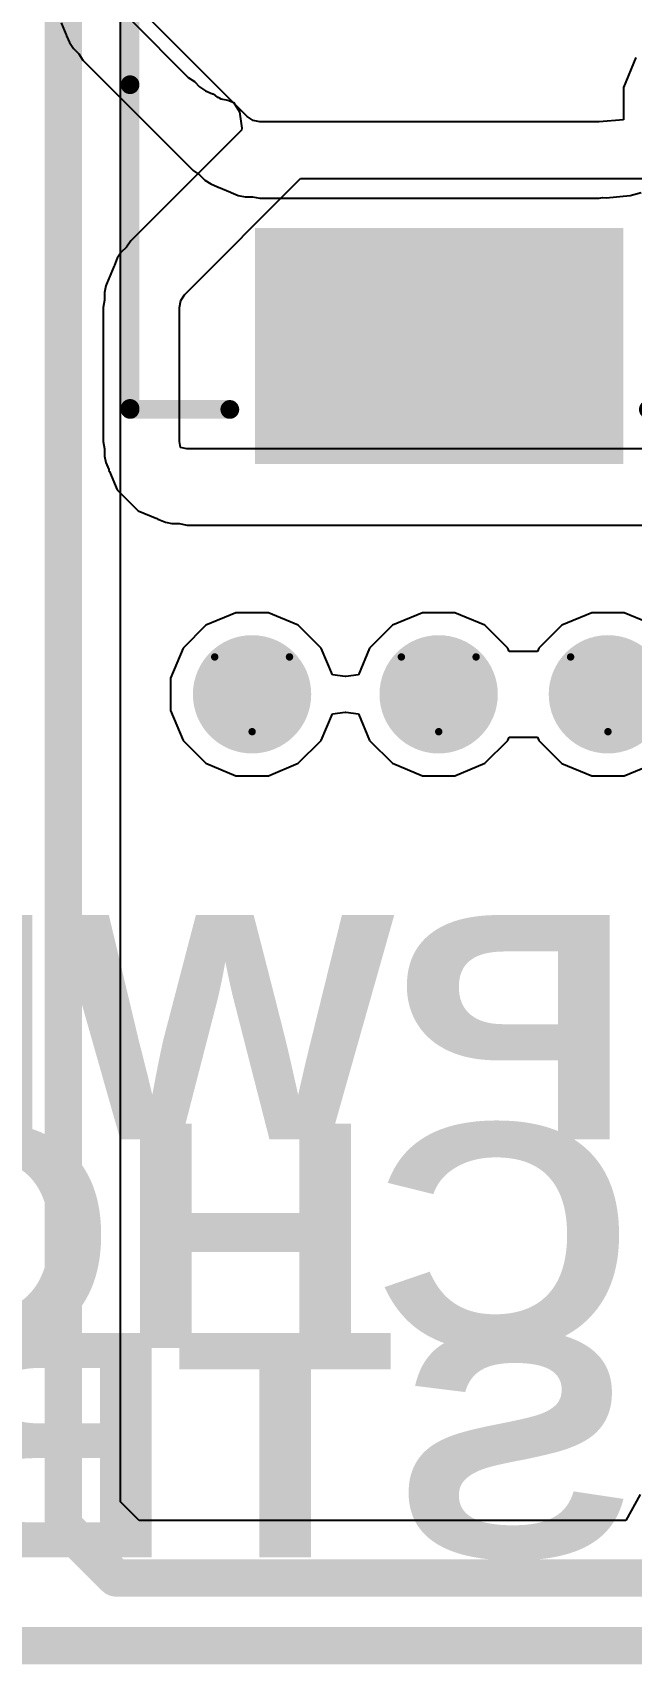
# Model space of a CAD drawing. Header units: inches. Extents: x -6 to 385, y -2 to 102.
# Drawn here: x 4.3 to 8.37, y 6.21 to 17.29 of the extents above; entities that cross this region are included whole.
import ezdxf

# ---------------------------------------------------------------- set-up
doc = ezdxf.new("R2010")
doc.units = ezdxf.units.IN
for name, color, linetype in [('Bottom Layer', 5, 'Continuous'), ('Bottom Overlay', 54, 'Continuous'), ('Bottom Paste', 16, 'Continuous'), ('Bottom Solder', 6, 'Continuous'), ('Drill Drawing', 1, 'Continuous'), ('Layer 1', 16, 'Continuous'), ('Layer 2', 76, 'Continuous'), ('Top Layer', 1, 'Continuous'), ('Top Solder', 216, 'Continuous'), ('Via Holes', 16, 'Continuous')]:
    doc.layers.add(name, color=color, linetype=linetype)
doc.styles.add('Arial Black_Bold', font='', dxfattribs={"height": 0.2})
doc.styles.get('Arial Black_Bold').set_extended_font_data('Arial Black', bold=True)

# ---------------------------------------------------------------- blocks, each defined once
blk = doc.blocks.new('PSPMAA0412_1R0M_ANP__B_44')
at = {"layer": 'Bottom Layer'}
for points in [[(-2.475, 1.15), (-1.075, 1.15), (-1.075, -1.15), (-2.475, -1.15)], [(1.075, 1.15), (2.475, 1.15), (2.475, -1.15), (1.075, -1.15)]]:
    blk.add_hatch(color=5, dxfattribs=at).paths.add_polyline_path(points)
at = {"layer": 'Bottom Paste'}
for points in [[(-2.475, 1.15), (-1.075, 1.15), (-1.075, -1.15), (-2.475, -1.15)], [(1.075, 1.15), (2.475, 1.15), (2.475, -1.15), (1.075, -1.15)]]:
    blk.add_hatch(color=16, dxfattribs=at).paths.add_polyline_path(points)
at = {"layer": 'Bottom Solder'}
for points in [[(-2.577, 1.252), (-0.973, 1.252), (-0.973, -1.252), (-2.577, -1.252)], [(0.973, 1.252), (2.577, 1.252), (2.577, -1.252), (0.973, -1.252)]]:
    blk.add_hatch(color=6, dxfattribs=at).paths.add_polyline_path(points)
at = {"layer": 'Bottom Overlay'}
for points in [[(-2.207, 1.422, 0.127, 0.127, 0), (-2.207, 2.1, 0.127, 0.127, 0)], [(0, 2.1, 0.127, 0.127, 0), (-2.2, 2.1, 0.127, 0.127, 0)], [(2.2, 2.1, 0.127, 0.127, 0), (0, 2.1, 0.127, 0.127, 0)], [(2.207, 1.422, 0.127, 0.127, 0), (2.207, 2.1, 0.127, 0.127, 0)], [(-2.207, -2.1, 0.127, 0.127, 0), (-2.207, -1.422, 0.127, 0.127, 0)], [(2.207, -2.1, 0.127, 0.127, 0), (2.207, -1.422, 0.127, 0.127, 0)], [(0, -2.1, 0.127, 0.127, 0), (-2.2, -2.1, 0.127, 0.127, 0)], [(2.2, -2.1, 0.127, 0.127, 0), (0, -2.1, 0.127, 0.127, 0)]]:
    blk.add_lwpolyline(points, format="xyseb", dxfattribs=at)
for points in [[(-2.239, 2.1, 0.0635, 0.0635, 1), (-2.175, 2.1, 0.0635, 0.0635, 1)], [(-2.232, 2.1, 0.0635, 0.0635, 1), (-2.168, 2.1, 0.0635, 0.0635, 1)], [(-0.032, 2.1, 0.0635, 0.0635, 1), (0.032, 2.1, 0.0635, 0.0635, 1)], [(-0.032, 2.1, 0.0635, 0.0635, 1), (0.032, 2.1, 0.0635, 0.0635, 1)], [(2.168, 2.1, 0.0635, 0.0635, 1), (2.232, 2.1, 0.0635, 0.0635, 1)], [(2.175, 2.1, 0.0635, 0.0635, 1), (2.239, 2.1, 0.0635, 0.0635, 1)], [(-2.239, 1.422, 0.0635, 0.0635, 1), (-2.175, 1.422, 0.0635, 0.0635, 1)], [(2.175, 1.422, 0.0635, 0.0635, 1), (2.239, 1.422, 0.0635, 0.0635, 1)], [(-2.239, -1.422, 0.0635, 0.0635, 1), (-2.175, -1.422, 0.0635, 0.0635, 1)], [(2.175, -1.422, 0.0635, 0.0635, 1), (2.239, -1.422, 0.0635, 0.0635, 1)], [(-2.239, -2.1, 0.0635, 0.0635, 1), (-2.175, -2.1, 0.0635, 0.0635, 1)], [(-2.232, -2.1, 0.0635, 0.0635, 1), (-2.168, -2.1, 0.0635, 0.0635, 1)], [(-0.032, -2.1, 0.0635, 0.0635, 1), (0.032, -2.1, 0.0635, 0.0635, 1)], [(-0.032, -2.1, 0.0635, 0.0635, 1), (0.032, -2.1, 0.0635, 0.0635, 1)], [(2.168, -2.1, 0.0635, 0.0635, 1), (2.232, -2.1, 0.0635, 0.0635, 1)], [(2.175, -2.1, 0.0635, 0.0635, 1), (2.239, -2.1, 0.0635, 0.0635, 1)]]:
    blk.add_lwpolyline(points, format="xyseb", close=True, dxfattribs=at)

msp = doc.modelspace()

# ---------------------------------------------------------------- hatches: boundary and pattern name
at = {"layer": 'Bottom Layer'}
h = msp.add_hatch(color=5, dxfattribs=at)
edge = h.paths.add_edge_path()
edge.add_arc((5.792, 12.798), 0.3, 0, 360)
h = msp.add_hatch(color=5, dxfattribs=at)
edge = h.paths.add_edge_path()
edge.add_arc((7.06, 12.798), 0.3, 0, 360)
h = msp.add_hatch(color=5, dxfattribs=at)
edge = h.paths.add_edge_path()
edge.add_arc((8.21, 12.798), 0.3, 0, 360)
at = {"layer": 'Bottom Solder'}
h = msp.add_hatch(color=6, dxfattribs=at)
edge = h.paths.add_edge_path()
edge.add_arc((5.792, 12.798), 0.402, 0, 360)
h = msp.add_hatch(color=6, dxfattribs=at)
edge = h.paths.add_edge_path()
edge.add_arc((7.06, 12.798), 0.402, 0, 360)
h = msp.add_hatch(color=6, dxfattribs=at)
edge = h.paths.add_edge_path()
edge.add_arc((8.21, 12.798), 0.402, 0, 360)
at = {"layer": 'Layer 1'}
h = msp.add_hatch(color=16, dxfattribs=at)
edge = h.paths.add_edge_path()
edge.add_arc((5.792, 12.798), 0.3, 0, 360)
h = msp.add_hatch(color=16, dxfattribs=at)
edge = h.paths.add_edge_path()
edge.add_arc((7.06, 12.798), 0.3, 0, 360)
h = msp.add_hatch(color=16, dxfattribs=at)
edge = h.paths.add_edge_path()
edge.add_arc((8.21, 12.798), 0.3, 0, 360)
at = {"layer": 'Layer 2'}
h = msp.add_hatch(color=76, dxfattribs=at)
edge = h.paths.add_edge_path()
edge.add_arc((5.792, 12.798), 0.3, 0, 360)
h = msp.add_hatch(color=76, dxfattribs=at)
edge = h.paths.add_edge_path()
edge.add_arc((7.06, 12.798), 0.3, 0, 360)
h = msp.add_hatch(color=76, dxfattribs=at)
edge = h.paths.add_edge_path()
edge.add_arc((8.21, 12.798), 0.3, 0, 360)
at = {"layer": 'Top Layer'}
h = msp.add_hatch(color=1, dxfattribs=at)
edge = h.paths.add_edge_path()
edge.add_arc((5.792, 12.798), 0.3, 0, 360)
h = msp.add_hatch(color=1, dxfattribs=at)
edge = h.paths.add_edge_path()
edge.add_arc((7.06, 12.798), 0.3, 0, 360)
h = msp.add_hatch(color=1, dxfattribs=at)
edge = h.paths.add_edge_path()
edge.add_arc((8.21, 12.798), 0.3, 0, 360)
at = {"layer": 'Top Solder'}
h = msp.add_hatch(color=216, dxfattribs=at)
edge = h.paths.add_edge_path()
edge.add_arc((5.792, 12.798), 0.402, 0, 360)
h = msp.add_hatch(color=216, dxfattribs=at)
edge = h.paths.add_edge_path()
edge.add_arc((7.06, 12.798), 0.402, 0, 360)
h = msp.add_hatch(color=216, dxfattribs=at)
edge = h.paths.add_edge_path()
edge.add_arc((8.21, 12.798), 0.402, 0, 360)
at = {"layer": 'Via Holes'}
h = msp.add_hatch(color=7, dxfattribs=at)
edge = h.paths.add_edge_path()
edge.add_arc((5.792, 12.798), 0.15, 0, 360)
h = msp.add_hatch(color=7, dxfattribs=at)
edge = h.paths.add_edge_path()
edge.add_arc((7.06, 12.798), 0.15, 0, 360)
h = msp.add_hatch(color=7, dxfattribs=at)
edge = h.paths.add_edge_path()
edge.add_arc((8.21, 12.798), 0.15, 0, 360)

# ---------------------------------------------------------------- linework, layer by layer
at = {"layer": 'Bottom Layer'}
for p, q in [((4.968, 17.381), (5.357, 16.991)), ((5.357, 16.991), (5.4, 16.963)), ((5.4, 16.963), (5.436, 16.927)), ((5.436, 16.927), (5.476, 16.9)), ((5.476, 16.9), (5.523, 16.88)), ((5.523, 16.88), (5.525, 16.879)), ((5.525, 16.879), (5.528, 16.878)), ((5.528, 16.878), (5.556, 16.857)), ((5.556, 16.857), (5.561, 16.856)), ((5.561, 16.856), (5.568, 16.852)), ((5.568, 16.852), (5.581, 16.846)), ((5.581, 16.846), (5.628, 16.837)), ((5.628, 16.837), (5.662, 16.823)), ((5.662, 16.823), (5.665, 16.822)), ((5.665, 16.822), (5.665, 16.822)), ((5.665, 16.822), (5.706, 16.757)), ((5.706, 16.757), (5.723, 16.646)), ((5.723, 16.646), (5.72, 16.633)), ((5.72, 16.633), (4.968, 15.881)), ((5.334, 15.514), (6.122, 16.303)), ((6.122, 16.303), (8.653, 16.303)), ((4.968, 15.881), (4.939, 15.838)), ((4.876, 15.762), (4.857, 15.715)), ((4.903, 15.802), (4.876, 15.762)), ((4.876, 15.762), (4.876, 15.762)), ((4.939, 15.838), (4.903, 15.802)), ((4.855, 15.71), (4.821, 15.628)), ((4.857, 15.715), (4.855, 15.713)), ((4.855, 15.713), (4.855, 15.71)), ((4.799, 15.575), (4.79, 15.528)), ((4.79, 15.528), (4.79, 15.477)), ((4.819, 15.623), (4.799, 15.575)), ((4.821, 15.628), (4.819, 15.625)), ((4.819, 15.625), (4.819, 15.623)), ((4.79, 15.477), (4.78, 15.427)), ((4.78, 15.427), (4.78, 14.517)), ((5.298, 15.427), (5.307, 15.474)), ((5.298, 14.517), (5.298, 15.427)), ((5.307, 15.474), (5.334, 15.514)), ((4.78, 14.517), (4.79, 14.467)), ((4.79, 14.467), (4.79, 14.416)), ((5.306, 14.475), (5.298, 14.517)), ((5.349, 14.466), (5.306, 14.475)), ((8.892, 14.466), (5.349, 14.466)), ((4.79, 14.416), (4.798, 14.374)), ((4.798, 14.374), (4.798, 14.374)), ((4.798, 14.374), (4.818, 14.326)), ((4.818, 14.326), (4.819, 14.319)), ((4.819, 14.319), (4.823, 14.313)), ((4.823, 14.313), (4.876, 14.187)), ((4.876, 14.187), (4.947, 14.115)), ((4.947, 14.115), (5.018, 14.044)), ((5.018, 14.044), (5.144, 13.992)), ((5.144, 13.992), (5.151, 13.988)), ((5.151, 13.988), (5.158, 13.986)), ((5.158, 13.986), (5.205, 13.967)), ((5.205, 13.967), (5.205, 13.967)), ((5.205, 13.967), (5.248, 13.958)), ((5.248, 13.958), (5.299, 13.958)), ((5.299, 13.958), (5.349, 13.948)), ((5.349, 13.948), (8.892, 13.948))]:
    msp.add_line(p, q, dxfattribs=at)
at = {"layer": 'Drill Drawing'}
for points in [[(5.538, 13.052, 0.0508, 0.0508, 0), (6.046, 13.052, 0.0508, 0.0508, 0)], [(5.538, 13.052, 0.0508, 0.0508, 0), (5.792, 12.544, 0.0508, 0.0508, 0)], [(5.792, 12.544, 0.0508, 0.0508, 0), (6.046, 13.052, 0.0508, 0.0508, 0)], [(6.806, 13.052, 0.0508, 0.0508, 0), (7.314, 13.052, 0.0508, 0.0508, 0)], [(6.806, 13.052, 0.0508, 0.0508, 0), (7.06, 12.544, 0.0508, 0.0508, 0)], [(7.06, 12.544, 0.0508, 0.0508, 0), (7.314, 13.052, 0.0508, 0.0508, 0)], [(7.956, 13.052, 0.0508, 0.0508, 0), (8.464, 13.052, 0.0508, 0.0508, 0)], [(7.956, 13.052, 0.0508, 0.0508, 0), (8.21, 12.544, 0.0508, 0.0508, 0)], [(8.21, 12.544, 0.0508, 0.0508, 0), (8.464, 13.052, 0.0508, 0.0508, 0)]]:
    msp.add_lwpolyline(points, format="xyseb", dxfattribs=at)
for points in [[(5.526, 13.052, 0.0254, 0.0254, 1), (5.551, 13.052, 0.0254, 0.0254, 1)], [(5.526, 13.052, 0.0254, 0.0254, 1), (5.551, 13.052, 0.0254, 0.0254, 1)], [(6.034, 13.052, 0.0254, 0.0254, 1), (6.059, 13.052, 0.0254, 0.0254, 1)], [(6.034, 13.052, 0.0254, 0.0254, 1), (6.059, 13.052, 0.0254, 0.0254, 1)], [(6.794, 13.052, 0.0254, 0.0254, 1), (6.819, 13.052, 0.0254, 0.0254, 1)], [(6.794, 13.052, 0.0254, 0.0254, 1), (6.819, 13.052, 0.0254, 0.0254, 1)], [(7.302, 13.052, 0.0254, 0.0254, 1), (7.327, 13.052, 0.0254, 0.0254, 1)], [(7.302, 13.052, 0.0254, 0.0254, 1), (7.327, 13.052, 0.0254, 0.0254, 1)], [(7.944, 13.052, 0.0254, 0.0254, 1), (7.969, 13.052, 0.0254, 0.0254, 1)], [(7.944, 13.052, 0.0254, 0.0254, 1), (7.969, 13.052, 0.0254, 0.0254, 1)], [(5.78, 12.544, 0.0254, 0.0254, 1), (5.805, 12.544, 0.0254, 0.0254, 1)], [(5.78, 12.544, 0.0254, 0.0254, 1), (5.805, 12.544, 0.0254, 0.0254, 1)], [(7.048, 12.544, 0.0254, 0.0254, 1), (7.073, 12.544, 0.0254, 0.0254, 1)], [(7.048, 12.544, 0.0254, 0.0254, 1), (7.073, 12.544, 0.0254, 0.0254, 1)], [(8.198, 12.544, 0.0254, 0.0254, 1), (8.223, 12.544, 0.0254, 0.0254, 1)], [(8.198, 12.544, 0.0254, 0.0254, 1), (8.223, 12.544, 0.0254, 0.0254, 1)]]:
    msp.add_lwpolyline(points, format="xyseb", close=True, dxfattribs=at)
at = {"layer": 'Layer 2'}
for p, q in [((5.759, 16.724), (5.008, 17.474)), ((4.495, 17.361), (4.529, 17.279)), ((4.529, 17.279), (4.53, 17.276)), ((4.53, 17.276), (4.531, 17.274)), ((4.531, 17.274), (4.551, 17.227)), ((4.551, 17.227), (4.551, 17.227)), ((4.551, 17.227), (4.551, 17.227)), ((4.551, 17.227), (4.578, 17.187)), ((4.578, 17.187), (4.614, 17.151)), ((4.614, 17.151), (4.642, 17.108)), ((4.642, 17.108), (5.393, 16.358)), ((8.399, 17.127), (8.315, 16.923)), ((8.315, 16.923), (8.315, 16.703)), ((5.799, 16.697), (5.759, 16.724)), ((5.846, 16.688), (5.799, 16.697)), ((6.135, 16.688), (5.846, 16.688)), ((8.15, 16.688), (6.135, 16.688)), ((8.315, 16.703), (8.15, 16.688)), ((5.393, 16.358), (5.435, 16.329)), ((5.435, 16.329), (5.471, 16.293)), ((5.471, 16.293), (5.511, 16.267)), ((5.511, 16.267), (5.511, 16.267)), ((5.511, 16.267), (5.511, 16.267)), ((5.511, 16.267), (5.558, 16.247)), ((5.558, 16.247), (5.561, 16.245)), ((5.561, 16.245), (5.564, 16.245)), ((5.564, 16.245), (5.645, 16.211)), ((5.645, 16.211), (5.648, 16.209)), ((5.648, 16.209), (5.651, 16.209)), ((5.651, 16.209), (5.698, 16.189)), ((8.362, 16.187), (8.437, 16.209)), ((5.698, 16.189), (5.745, 16.18)), ((5.745, 16.18), (5.796, 16.18)), ((5.796, 16.18), (5.846, 16.17)), ((5.846, 16.17), (8.15, 16.17)), ((8.15, 16.17), (8.174, 16.175)), ((8.174, 16.175), (8.198, 16.172)), ((8.198, 16.172), (8.362, 16.187)), ((5.682, 13.352), (5.479, 13.268)), ((5.903, 13.352), (5.682, 13.352)), ((6.106, 13.268), (5.903, 13.352)), ((6.95, 13.352), (6.747, 13.268)), ((7.171, 13.352), (6.95, 13.352)), ((7.374, 13.268), (7.171, 13.352)), ((8.1, 13.352), (7.897, 13.268)), ((8.321, 13.352), (8.1, 13.352)), ((8.524, 13.268), (8.321, 13.352)), ((5.479, 13.268), (5.323, 13.112)), ((6.262, 13.112), (6.106, 13.268)), ((6.747, 13.268), (6.591, 13.112)), ((7.53, 13.112), (7.374, 13.268)), ((7.897, 13.268), (7.741, 13.112)), ((5.323, 13.112), (5.238, 12.908)), ((6.338, 12.93), (6.262, 13.112)), ((6.591, 13.112), (6.515, 12.93)), ((7.539, 13.09), (7.53, 13.112)), ((7.732, 13.09), (7.539, 13.09)), ((7.741, 13.112), (7.732, 13.09)), ((5.238, 12.908), (5.238, 12.688)), ((6.424, 12.919), (6.338, 12.93)), ((6.429, 12.919), (6.424, 12.919)), ((6.515, 12.93), (6.429, 12.919)), ((5.238, 12.688), (5.323, 12.484)), ((6.262, 12.484), (6.338, 12.666)), ((6.338, 12.666), (6.424, 12.677)), ((6.424, 12.677), (6.429, 12.677)), ((6.429, 12.677), (6.515, 12.666)), ((6.515, 12.666), (6.591, 12.484)), ((5.323, 12.484), (5.479, 12.329)), ((6.106, 12.329), (6.262, 12.484)), ((6.591, 12.484), (6.747, 12.329)), ((7.374, 12.329), (7.53, 12.484)), ((7.53, 12.484), (7.539, 12.506)), ((7.539, 12.506), (7.732, 12.506)), ((7.732, 12.506), (7.741, 12.484)), ((7.741, 12.484), (7.897, 12.328)), ((5.479, 12.329), (5.682, 12.244)), ((5.903, 12.244), (6.106, 12.329)), ((6.747, 12.329), (6.95, 12.244)), ((7.171, 12.244), (7.374, 12.329)), ((7.897, 12.328), (8.1, 12.244)), ((8.321, 12.244), (8.524, 12.328)), ((5.682, 12.244), (5.903, 12.244)), ((6.95, 12.244), (7.171, 12.244)), ((8.1, 12.244), (8.321, 12.244))]:
    msp.add_line(p, q, dxfattribs=at)
at = {"layer": 'Top Layer'}
for p, q in [((4.899, 7.309), (4.899, 38.848)), ((8.43, 7.36), (8.332, 7.182)), ((5.026, 7.182), (4.899, 7.309)), ((8.332, 7.182), (5.026, 7.182))]:
    msp.add_line(p, q, dxfattribs=at)
for points in [[(4.51, 7.148, 0.254, 0.254, 0), (4.51, 38.848, 0.254, 0.254, 0)], [(4.51, 7.148, 0.254, 0.254, 0), (4.865, 6.793, 0.254, 0.254, 0)], [(4.865, 6.793, 0.254, 0.254, 0), (20.078, 6.793, 0.254, 0.254, 0)], [(0.211, 6.332, 0.254, 0.254, 0), (16.739, 6.332, 0.254, 0.254, 0)]]:
    msp.add_lwpolyline(points, format="xyseb", dxfattribs=at)
for points in [[(4.447, 7.148, 0.127, 0.127, 1), (4.574, 7.148, 0.127, 0.127, 1)], [(4.447, 7.148, 0.127, 0.127, 1), (4.574, 7.148, 0.127, 0.127, 1)], [(4.802, 6.793, 0.127, 0.127, 1), (4.929, 6.793, 0.127, 0.127, 1)], [(4.802, 6.793, 0.127, 0.127, 1), (4.929, 6.793, 0.127, 0.127, 1)]]:
    msp.add_lwpolyline(points, format="xyseb", close=True, dxfattribs=at)

# ---------------------------------------------------------------- block references
at = {"rotation": 270}
msp.add_blockref('PSPMAA0412_1R0M_ANP__B_44', (7.063, 16.941), dxfattribs=at)

# ---------------------------------------------------------------- texts
at = {"layer": 'Bottom Overlay', "style": 'Arial Black_Bold', "text_generation_flag": 2}
for s, p in [('PWR', (8.386, 9.774)), ('CHG', (8.386, 8.355)), ('STBY', (8.386, 6.933))]:
    msp.add_text(s, height=1.524, dxfattribs=at).set_placement(p)

doc.saveas('drawing.dxf')
